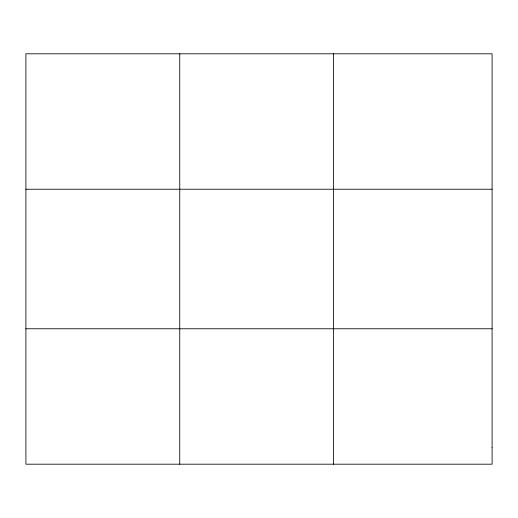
<?xml version="1.0" encoding="UTF-8"?>
<svg xmlns="http://www.w3.org/2000/svg" width="518" height="518" viewBox="0 0 518 518"><rect width="100%" height="100%" fill="white"/><g stroke="black" fill="none" stroke-linecap="round" stroke-linejoin="round"><path stroke-width="0.78" d="M25.9 189.232L492.1 189.232M25.9 328.768L492.1 328.768M333.592 53.807L333.592 464.193M179.746 53.807L179.746 464.193M492.1 447.267L492.1 464.193L25.9 464.193L25.9 53.807L492.1 53.807L492.1 447.267"/></g></svg>
